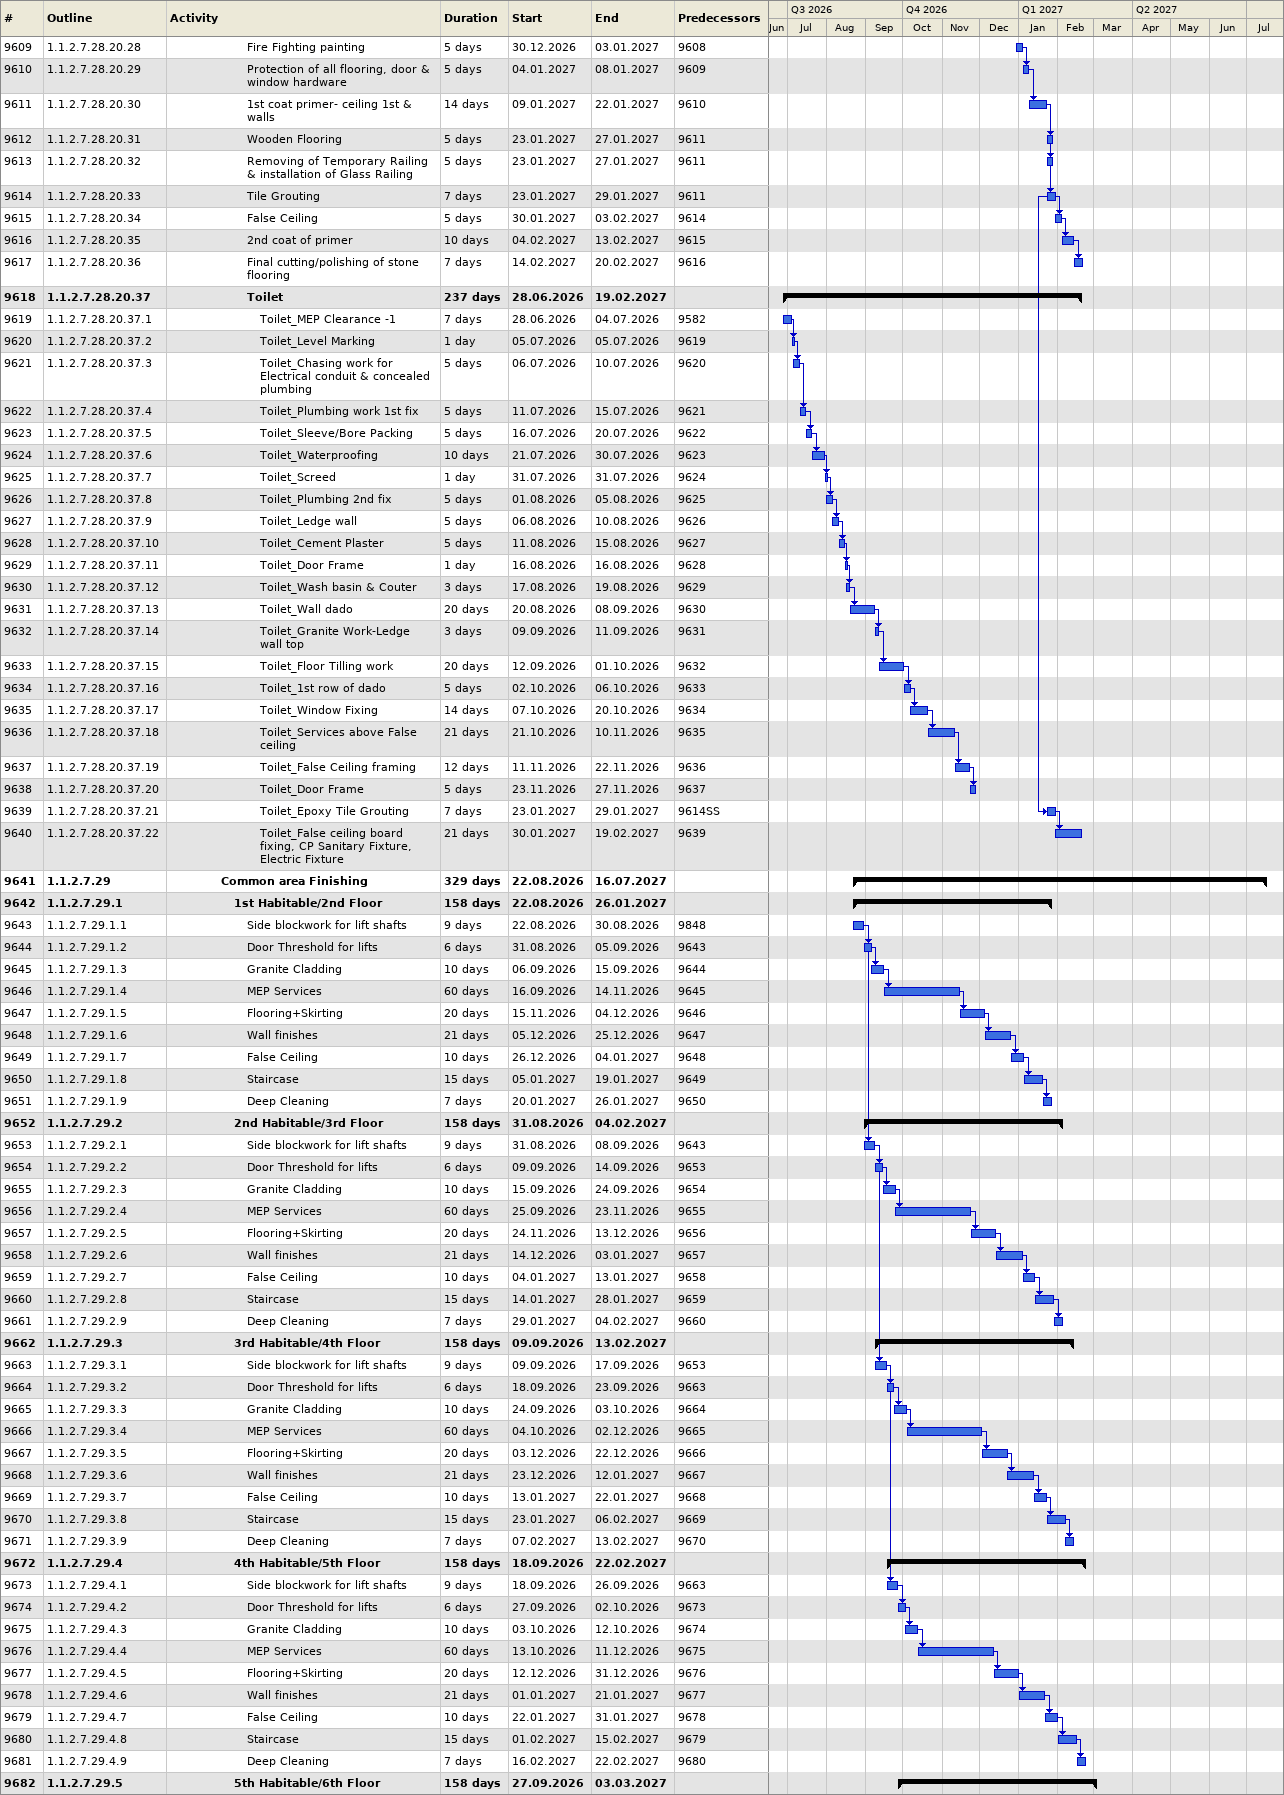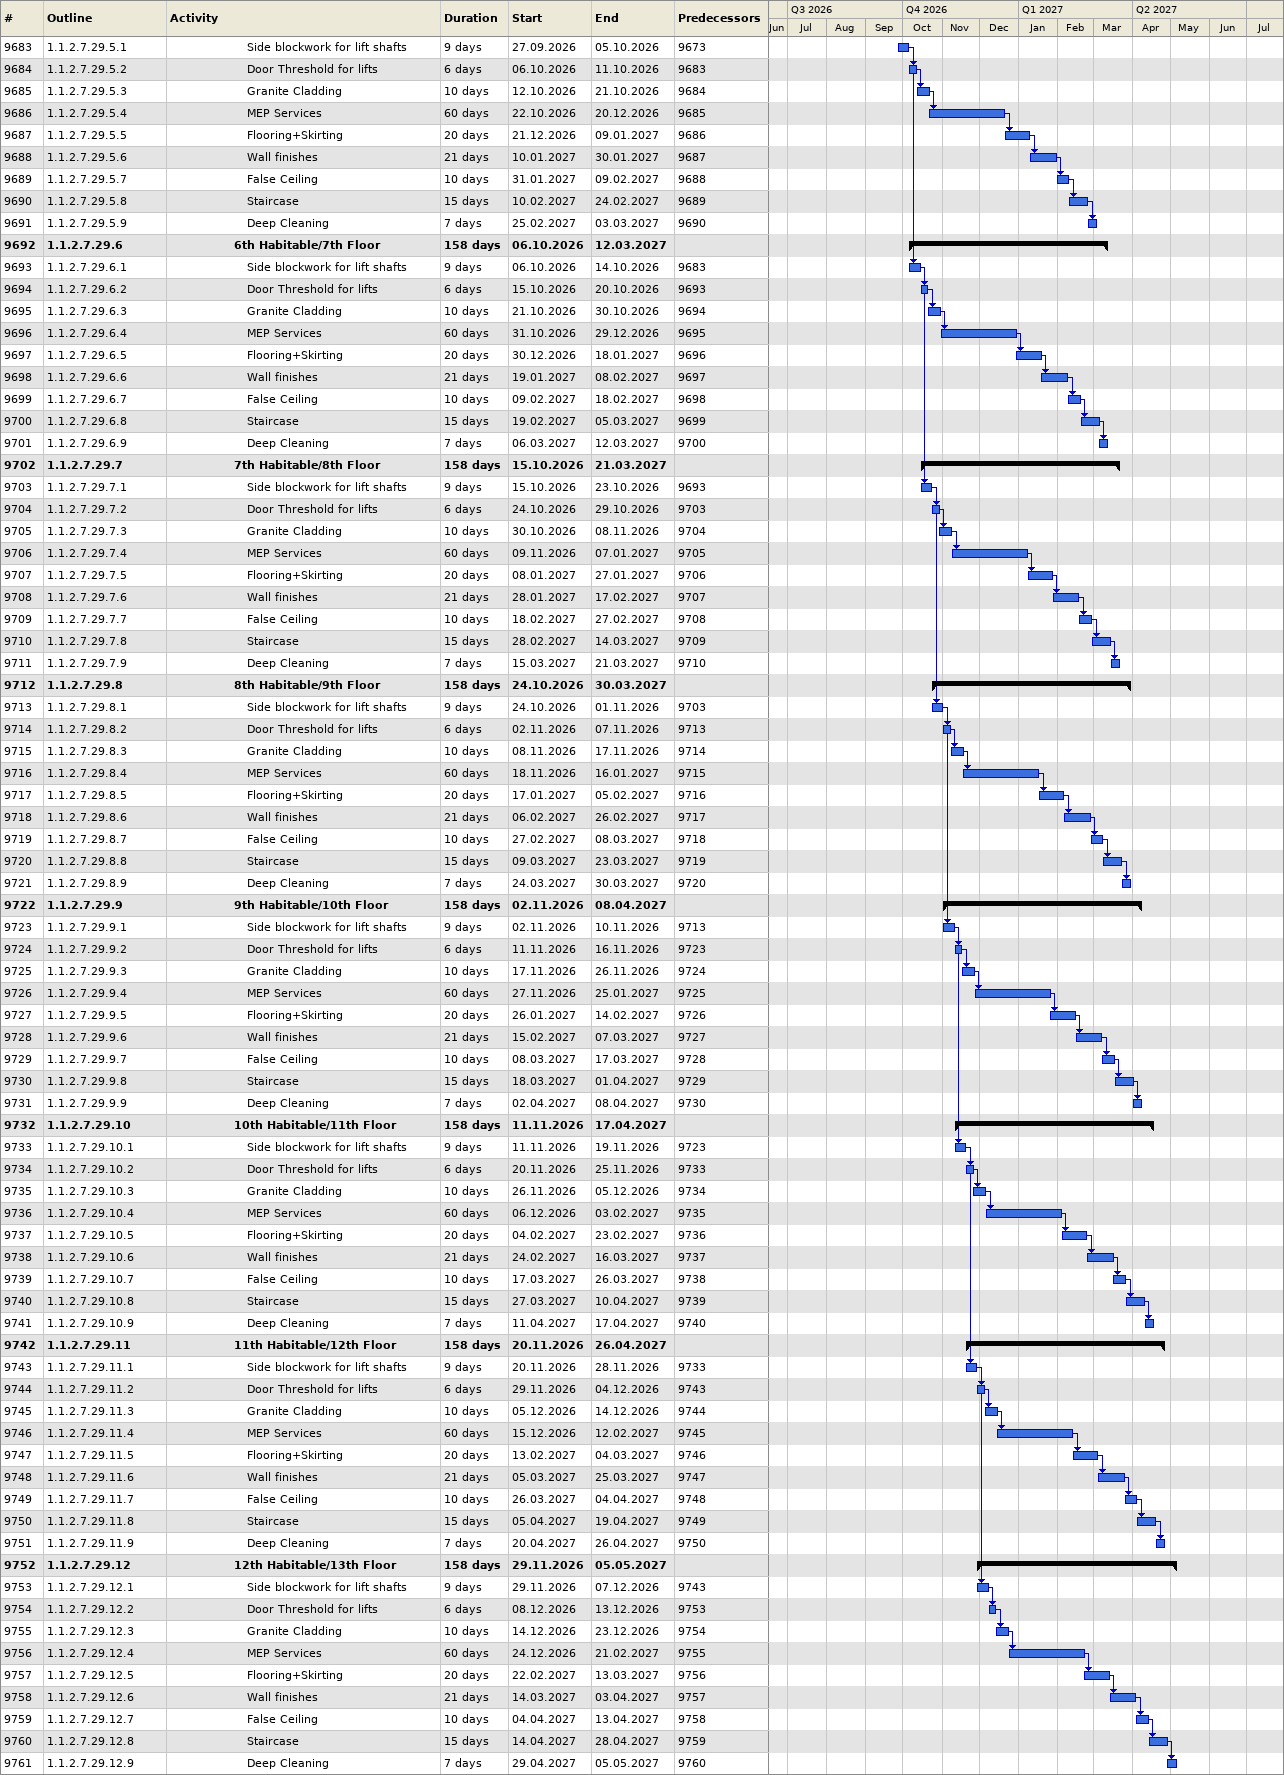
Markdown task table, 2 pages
| ID | WBS | Task | Duration | Start | Finish | Predecessors |
|---|---|---|---|---|---|---|
| 9609 | 1.1.2.7.28.20.28 | Fire Fighting painting | 5d | 2026-12-30 | 2027-01-03 | 9608 |
| 9610 | 1.1.2.7.28.20.29 | Protection of all flooring, door & window hardware | 5d | 2027-01-04 | 2027-01-08 | 9609 |
| 9611 | 1.1.2.7.28.20.30 | 1st coat primer- ceiling 1st & walls | 14d | 2027-01-09 | 2027-01-22 | 9610 |
| 9612 | 1.1.2.7.28.20.31 | Wooden Flooring | 5d | 2027-01-23 | 2027-01-27 | 9611 |
| 9613 | 1.1.2.7.28.20.32 | Removing of Temporary Railing & installation of Glass Railing | 5d | 2027-01-23 | 2027-01-27 | 9611 |
| 9614 | 1.1.2.7.28.20.33 | Tile Grouting | 7d | 2027-01-23 | 2027-01-29 | 9611 |
| 9615 | 1.1.2.7.28.20.34 | False Ceiling | 5d | 2027-01-30 | 2027-02-03 | 9614 |
| 9616 | 1.1.2.7.28.20.35 | 2nd coat of primer | 10d | 2027-02-04 | 2027-02-13 | 9615 |
| 9617 | 1.1.2.7.28.20.36 | Final cutting/polishing of stone flooring | 7d | 2027-02-14 | 2027-02-20 | 9616 |
| 9618 | 1.1.2.7.28.20.37 | **Toilet** | 237d | 2026-06-28 | 2027-02-19 |  |
| 9619 | 1.1.2.7.28.20.37.1 | Toilet_MEP Clearance -1 | 7d | 2026-06-28 | 2026-07-04 | 9582 |
| 9620 | 1.1.2.7.28.20.37.2 | Toilet_Level Marking | 1d | 2026-07-05 | 2026-07-05 | 9619 |
| 9621 | 1.1.2.7.28.20.37.3 | Toilet_Chasing work for Electrical conduit & concealed plumbing | 5d | 2026-07-06 | 2026-07-10 | 9620 |
| 9622 | 1.1.2.7.28.20.37.4 | Toilet_Plumbing work 1st fix | 5d | 2026-07-11 | 2026-07-15 | 9621 |
| 9623 | 1.1.2.7.28.20.37.5 | Toilet_Sleeve/Bore Packing | 5d | 2026-07-16 | 2026-07-20 | 9622 |
| 9624 | 1.1.2.7.28.20.37.6 | Toilet_Waterproofing | 10d | 2026-07-21 | 2026-07-30 | 9623 |
| 9625 | 1.1.2.7.28.20.37.7 | Toilet_Screed | 1d | 2026-07-31 | 2026-07-31 | 9624 |
| 9626 | 1.1.2.7.28.20.37.8 | Toilet_Plumbing 2nd fix | 5d | 2026-08-01 | 2026-08-05 | 9625 |
| 9627 | 1.1.2.7.28.20.37.9 | Toilet_Ledge wall | 5d | 2026-08-06 | 2026-08-10 | 9626 |
| 9628 | 1.1.2.7.28.20.37.10 | Toilet_Cement Plaster | 5d | 2026-08-11 | 2026-08-15 | 9627 |
| 9629 | 1.1.2.7.28.20.37.11 | Toilet_Door Frame | 1d | 2026-08-16 | 2026-08-16 | 9628 |
| 9630 | 1.1.2.7.28.20.37.12 | Toilet_Wash basin & Couter | 3d | 2026-08-17 | 2026-08-19 | 9629 |
| 9631 | 1.1.2.7.28.20.37.13 | Toilet_Wall dado | 20d | 2026-08-20 | 2026-09-08 | 9630 |
| 9632 | 1.1.2.7.28.20.37.14 | Toilet_Granite Work-Ledge wall top | 3d | 2026-09-09 | 2026-09-11 | 9631 |
| 9633 | 1.1.2.7.28.20.37.15 | Toilet_Floor Tilling work | 20d | 2026-09-12 | 2026-10-01 | 9632 |
| 9634 | 1.1.2.7.28.20.37.16 | Toilet_1st row of dado | 5d | 2026-10-02 | 2026-10-06 | 9633 |
| 9635 | 1.1.2.7.28.20.37.17 | Toilet_Window Fixing | 14d | 2026-10-07 | 2026-10-20 | 9634 |
| 9636 | 1.1.2.7.28.20.37.18 | Toilet_Services above False ceiling | 21d | 2026-10-21 | 2026-11-10 | 9635 |
| 9637 | 1.1.2.7.28.20.37.19 | Toilet_False Ceiling framing | 12d | 2026-11-11 | 2026-11-22 | 9636 |
| 9638 | 1.1.2.7.28.20.37.20 | Toilet_Door Frame | 5d | 2026-11-23 | 2026-11-27 | 9637 |
| 9639 | 1.1.2.7.28.20.37.21 | Toilet_Epoxy Tile Grouting | 7d | 2027-01-23 | 2027-01-29 | 9614SS |
| 9640 | 1.1.2.7.28.20.37.22 | Toilet_False ceiling board fixing, CP Sanitary Fixture, Electric Fixture | 21d | 2027-01-30 | 2027-02-19 | 9639 |
| 9641 | 1.1.2.7.29 | **Common area Finishing** | 329d | 2026-08-22 | 2027-07-16 |  |
| 9642 | 1.1.2.7.29.1 | **1st Habitable/2nd Floor** | 158d | 2026-08-22 | 2027-01-26 |  |
| 9643 | 1.1.2.7.29.1.1 | Side blockwork for lift shafts | 9d | 2026-08-22 | 2026-08-30 | 9848 |
| 9644 | 1.1.2.7.29.1.2 | Door Threshold for lifts | 6d | 2026-08-31 | 2026-09-05 | 9643 |
| 9645 | 1.1.2.7.29.1.3 | Granite Cladding | 10d | 2026-09-06 | 2026-09-15 | 9644 |
| 9646 | 1.1.2.7.29.1.4 | MEP Services | 60d | 2026-09-16 | 2026-11-14 | 9645 |
| 9647 | 1.1.2.7.29.1.5 | Flooring+Skirting | 20d | 2026-11-15 | 2026-12-04 | 9646 |
| 9648 | 1.1.2.7.29.1.6 | Wall finishes | 21d | 2026-12-05 | 2026-12-25 | 9647 |
| 9649 | 1.1.2.7.29.1.7 | False Ceiling | 10d | 2026-12-26 | 2027-01-04 | 9648 |
| 9650 | 1.1.2.7.29.1.8 | Staircase | 15d | 2027-01-05 | 2027-01-19 | 9649 |
| 9651 | 1.1.2.7.29.1.9 | Deep Cleaning | 7d | 2027-01-20 | 2027-01-26 | 9650 |
| 9652 | 1.1.2.7.29.2 | **2nd Habitable/3rd Floor** | 158d | 2026-08-31 | 2027-02-04 |  |
| 9653 | 1.1.2.7.29.2.1 | Side blockwork for lift shafts | 9d | 2026-08-31 | 2026-09-08 | 9643 |
| 9654 | 1.1.2.7.29.2.2 | Door Threshold for lifts | 6d | 2026-09-09 | 2026-09-14 | 9653 |
| 9655 | 1.1.2.7.29.2.3 | Granite Cladding | 10d | 2026-09-15 | 2026-09-24 | 9654 |
| 9656 | 1.1.2.7.29.2.4 | MEP Services | 60d | 2026-09-25 | 2026-11-23 | 9655 |
| 9657 | 1.1.2.7.29.2.5 | Flooring+Skirting | 20d | 2026-11-24 | 2026-12-13 | 9656 |
| 9658 | 1.1.2.7.29.2.6 | Wall finishes | 21d | 2026-12-14 | 2027-01-03 | 9657 |
| 9659 | 1.1.2.7.29.2.7 | False Ceiling | 10d | 2027-01-04 | 2027-01-13 | 9658 |
| 9660 | 1.1.2.7.29.2.8 | Staircase | 15d | 2027-01-14 | 2027-01-28 | 9659 |
| 9661 | 1.1.2.7.29.2.9 | Deep Cleaning | 7d | 2027-01-29 | 2027-02-04 | 9660 |
| 9662 | 1.1.2.7.29.3 | **3rd Habitable/4th Floor** | 158d | 2026-09-09 | 2027-02-13 |  |
| 9663 | 1.1.2.7.29.3.1 | Side blockwork for lift shafts | 9d | 2026-09-09 | 2026-09-17 | 9653 |
| 9664 | 1.1.2.7.29.3.2 | Door Threshold for lifts | 6d | 2026-09-18 | 2026-09-23 | 9663 |
| 9665 | 1.1.2.7.29.3.3 | Granite Cladding | 10d | 2026-09-24 | 2026-10-03 | 9664 |
| 9666 | 1.1.2.7.29.3.4 | MEP Services | 60d | 2026-10-04 | 2026-12-02 | 9665 |
| 9667 | 1.1.2.7.29.3.5 | Flooring+Skirting | 20d | 2026-12-03 | 2026-12-22 | 9666 |
| 9668 | 1.1.2.7.29.3.6 | Wall finishes | 21d | 2026-12-23 | 2027-01-12 | 9667 |
| 9669 | 1.1.2.7.29.3.7 | False Ceiling | 10d | 2027-01-13 | 2027-01-22 | 9668 |
| 9670 | 1.1.2.7.29.3.8 | Staircase | 15d | 2027-01-23 | 2027-02-06 | 9669 |
| 9671 | 1.1.2.7.29.3.9 | Deep Cleaning | 7d | 2027-02-07 | 2027-02-13 | 9670 |
| 9672 | 1.1.2.7.29.4 | **4th Habitable/5th Floor** | 158d | 2026-09-18 | 2027-02-22 |  |
| 9673 | 1.1.2.7.29.4.1 | Side blockwork for lift shafts | 9d | 2026-09-18 | 2026-09-26 | 9663 |
| 9674 | 1.1.2.7.29.4.2 | Door Threshold for lifts | 6d | 2026-09-27 | 2026-10-02 | 9673 |
| 9675 | 1.1.2.7.29.4.3 | Granite Cladding | 10d | 2026-10-03 | 2026-10-12 | 9674 |
| 9676 | 1.1.2.7.29.4.4 | MEP Services | 60d | 2026-10-13 | 2026-12-11 | 9675 |
| 9677 | 1.1.2.7.29.4.5 | Flooring+Skirting | 20d | 2026-12-12 | 2026-12-31 | 9676 |
| 9678 | 1.1.2.7.29.4.6 | Wall finishes | 21d | 2027-01-01 | 2027-01-21 | 9677 |
| 9679 | 1.1.2.7.29.4.7 | False Ceiling | 10d | 2027-01-22 | 2027-01-31 | 9678 |
| 9680 | 1.1.2.7.29.4.8 | Staircase | 15d | 2027-02-01 | 2027-02-15 | 9679 |
| 9681 | 1.1.2.7.29.4.9 | Deep Cleaning | 7d | 2027-02-16 | 2027-02-22 | 9680 |
| 9682 | 1.1.2.7.29.5 | **5th Habitable/6th Floor** | 158d | 2026-09-27 | 2027-03-03 |  |
| 9683 | 1.1.2.7.29.5.1 | Side blockwork for lift shafts | 9d | 2026-09-27 | 2026-10-05 | 9673 |
| 9684 | 1.1.2.7.29.5.2 | Door Threshold for lifts | 6d | 2026-10-06 | 2026-10-11 | 9683 |
| 9685 | 1.1.2.7.29.5.3 | Granite Cladding | 10d | 2026-10-12 | 2026-10-21 | 9684 |
| 9686 | 1.1.2.7.29.5.4 | MEP Services | 60d | 2026-10-22 | 2026-12-20 | 9685 |
| 9687 | 1.1.2.7.29.5.5 | Flooring+Skirting | 20d | 2026-12-21 | 2027-01-09 | 9686 |
| 9688 | 1.1.2.7.29.5.6 | Wall finishes | 21d | 2027-01-10 | 2027-01-30 | 9687 |
| 9689 | 1.1.2.7.29.5.7 | False Ceiling | 10d | 2027-01-31 | 2027-02-09 | 9688 |
| 9690 | 1.1.2.7.29.5.8 | Staircase | 15d | 2027-02-10 | 2027-02-24 | 9689 |
| 9691 | 1.1.2.7.29.5.9 | Deep Cleaning | 7d | 2027-02-25 | 2027-03-03 | 9690 |
| 9692 | 1.1.2.7.29.6 | **6th Habitable/7th Floor** | 158d | 2026-10-06 | 2027-03-12 |  |
| 9693 | 1.1.2.7.29.6.1 | Side blockwork for lift shafts | 9d | 2026-10-06 | 2026-10-14 | 9683 |
| 9694 | 1.1.2.7.29.6.2 | Door Threshold for lifts | 6d | 2026-10-15 | 2026-10-20 | 9693 |
| 9695 | 1.1.2.7.29.6.3 | Granite Cladding | 10d | 2026-10-21 | 2026-10-30 | 9694 |
| 9696 | 1.1.2.7.29.6.4 | MEP Services | 60d | 2026-10-31 | 2026-12-29 | 9695 |
| 9697 | 1.1.2.7.29.6.5 | Flooring+Skirting | 20d | 2026-12-30 | 2027-01-18 | 9696 |
| 9698 | 1.1.2.7.29.6.6 | Wall finishes | 21d | 2027-01-19 | 2027-02-08 | 9697 |
| 9699 | 1.1.2.7.29.6.7 | False Ceiling | 10d | 2027-02-09 | 2027-02-18 | 9698 |
| 9700 | 1.1.2.7.29.6.8 | Staircase | 15d | 2027-02-19 | 2027-03-05 | 9699 |
| 9701 | 1.1.2.7.29.6.9 | Deep Cleaning | 7d | 2027-03-06 | 2027-03-12 | 9700 |
| 9702 | 1.1.2.7.29.7 | **7th Habitable/8th Floor** | 158d | 2026-10-15 | 2027-03-21 |  |
| 9703 | 1.1.2.7.29.7.1 | Side blockwork for lift shafts | 9d | 2026-10-15 | 2026-10-23 | 9693 |
| 9704 | 1.1.2.7.29.7.2 | Door Threshold for lifts | 6d | 2026-10-24 | 2026-10-29 | 9703 |
| 9705 | 1.1.2.7.29.7.3 | Granite Cladding | 10d | 2026-10-30 | 2026-11-08 | 9704 |
| 9706 | 1.1.2.7.29.7.4 | MEP Services | 60d | 2026-11-09 | 2027-01-07 | 9705 |
| 9707 | 1.1.2.7.29.7.5 | Flooring+Skirting | 20d | 2027-01-08 | 2027-01-27 | 9706 |
| 9708 | 1.1.2.7.29.7.6 | Wall finishes | 21d | 2027-01-28 | 2027-02-17 | 9707 |
| 9709 | 1.1.2.7.29.7.7 | False Ceiling | 10d | 2027-02-18 | 2027-02-27 | 9708 |
| 9710 | 1.1.2.7.29.7.8 | Staircase | 15d | 2027-02-28 | 2027-03-14 | 9709 |
| 9711 | 1.1.2.7.29.7.9 | Deep Cleaning | 7d | 2027-03-15 | 2027-03-21 | 9710 |
| 9712 | 1.1.2.7.29.8 | **8th Habitable/9th Floor** | 158d | 2026-10-24 | 2027-03-30 |  |
| 9713 | 1.1.2.7.29.8.1 | Side blockwork for lift shafts | 9d | 2026-10-24 | 2026-11-01 | 9703 |
| 9714 | 1.1.2.7.29.8.2 | Door Threshold for lifts | 6d | 2026-11-02 | 2026-11-07 | 9713 |
| 9715 | 1.1.2.7.29.8.3 | Granite Cladding | 10d | 2026-11-08 | 2026-11-17 | 9714 |
| 9716 | 1.1.2.7.29.8.4 | MEP Services | 60d | 2026-11-18 | 2027-01-16 | 9715 |
| 9717 | 1.1.2.7.29.8.5 | Flooring+Skirting | 20d | 2027-01-17 | 2027-02-05 | 9716 |
| 9718 | 1.1.2.7.29.8.6 | Wall finishes | 21d | 2027-02-06 | 2027-02-26 | 9717 |
| 9719 | 1.1.2.7.29.8.7 | False Ceiling | 10d | 2027-02-27 | 2027-03-08 | 9718 |
| 9720 | 1.1.2.7.29.8.8 | Staircase | 15d | 2027-03-09 | 2027-03-23 | 9719 |
| 9721 | 1.1.2.7.29.8.9 | Deep Cleaning | 7d | 2027-03-24 | 2027-03-30 | 9720 |
| 9722 | 1.1.2.7.29.9 | **9th Habitable/10th Floor** | 158d | 2026-11-02 | 2027-04-08 |  |
| 9723 | 1.1.2.7.29.9.1 | Side blockwork for lift shafts | 9d | 2026-11-02 | 2026-11-10 | 9713 |
| 9724 | 1.1.2.7.29.9.2 | Door Threshold for lifts | 6d | 2026-11-11 | 2026-11-16 | 9723 |
| 9725 | 1.1.2.7.29.9.3 | Granite Cladding | 10d | 2026-11-17 | 2026-11-26 | 9724 |
| 9726 | 1.1.2.7.29.9.4 | MEP Services | 60d | 2026-11-27 | 2027-01-25 | 9725 |
| 9727 | 1.1.2.7.29.9.5 | Flooring+Skirting | 20d | 2027-01-26 | 2027-02-14 | 9726 |
| 9728 | 1.1.2.7.29.9.6 | Wall finishes | 21d | 2027-02-15 | 2027-03-07 | 9727 |
| 9729 | 1.1.2.7.29.9.7 | False Ceiling | 10d | 2027-03-08 | 2027-03-17 | 9728 |
| 9730 | 1.1.2.7.29.9.8 | Staircase | 15d | 2027-03-18 | 2027-04-01 | 9729 |
| 9731 | 1.1.2.7.29.9.9 | Deep Cleaning | 7d | 2027-04-02 | 2027-04-08 | 9730 |
| 9732 | 1.1.2.7.29.10 | **10th Habitable/11th Floor** | 158d | 2026-11-11 | 2027-04-17 |  |
| 9733 | 1.1.2.7.29.10.1 | Side blockwork for lift shafts | 9d | 2026-11-11 | 2026-11-19 | 9723 |
| 9734 | 1.1.2.7.29.10.2 | Door Threshold for lifts | 6d | 2026-11-20 | 2026-11-25 | 9733 |
| 9735 | 1.1.2.7.29.10.3 | Granite Cladding | 10d | 2026-11-26 | 2026-12-05 | 9734 |
| 9736 | 1.1.2.7.29.10.4 | MEP Services | 60d | 2026-12-06 | 2027-02-03 | 9735 |
| 9737 | 1.1.2.7.29.10.5 | Flooring+Skirting | 20d | 2027-02-04 | 2027-02-23 | 9736 |
| 9738 | 1.1.2.7.29.10.6 | Wall finishes | 21d | 2027-02-24 | 2027-03-16 | 9737 |
| 9739 | 1.1.2.7.29.10.7 | False Ceiling | 10d | 2027-03-17 | 2027-03-26 | 9738 |
| 9740 | 1.1.2.7.29.10.8 | Staircase | 15d | 2027-03-27 | 2027-04-10 | 9739 |
| 9741 | 1.1.2.7.29.10.9 | Deep Cleaning | 7d | 2027-04-11 | 2027-04-17 | 9740 |
| 9742 | 1.1.2.7.29.11 | **11th Habitable/12th Floor** | 158d | 2026-11-20 | 2027-04-26 |  |
| 9743 | 1.1.2.7.29.11.1 | Side blockwork for lift shafts | 9d | 2026-11-20 | 2026-11-28 | 9733 |
| 9744 | 1.1.2.7.29.11.2 | Door Threshold for lifts | 6d | 2026-11-29 | 2026-12-04 | 9743 |
| 9745 | 1.1.2.7.29.11.3 | Granite Cladding | 10d | 2026-12-05 | 2026-12-14 | 9744 |
| 9746 | 1.1.2.7.29.11.4 | MEP Services | 60d | 2026-12-15 | 2027-02-12 | 9745 |
| 9747 | 1.1.2.7.29.11.5 | Flooring+Skirting | 20d | 2027-02-13 | 2027-03-04 | 9746 |
| 9748 | 1.1.2.7.29.11.6 | Wall finishes | 21d | 2027-03-05 | 2027-03-25 | 9747 |
| 9749 | 1.1.2.7.29.11.7 | False Ceiling | 10d | 2027-03-26 | 2027-04-04 | 9748 |
| 9750 | 1.1.2.7.29.11.8 | Staircase | 15d | 2027-04-05 | 2027-04-19 | 9749 |
| 9751 | 1.1.2.7.29.11.9 | Deep Cleaning | 7d | 2027-04-20 | 2027-04-26 | 9750 |
| 9752 | 1.1.2.7.29.12 | **12th Habitable/13th Floor** | 158d | 2026-11-29 | 2027-05-05 |  |
| 9753 | 1.1.2.7.29.12.1 | Side blockwork for lift shafts | 9d | 2026-11-29 | 2026-12-07 | 9743 |
| 9754 | 1.1.2.7.29.12.2 | Door Threshold for lifts | 6d | 2026-12-08 | 2026-12-13 | 9753 |
| 9755 | 1.1.2.7.29.12.3 | Granite Cladding | 10d | 2026-12-14 | 2026-12-23 | 9754 |
| 9756 | 1.1.2.7.29.12.4 | MEP Services | 60d | 2026-12-24 | 2027-02-21 | 9755 |
| 9757 | 1.1.2.7.29.12.5 | Flooring+Skirting | 20d | 2027-02-22 | 2027-03-13 | 9756 |
| 9758 | 1.1.2.7.29.12.6 | Wall finishes | 21d | 2027-03-14 | 2027-04-03 | 9757 |
| 9759 | 1.1.2.7.29.12.7 | False Ceiling | 10d | 2027-04-04 | 2027-04-13 | 9758 |
| 9760 | 1.1.2.7.29.12.8 | Staircase | 15d | 2027-04-14 | 2027-04-28 | 9759 |
| 9761 | 1.1.2.7.29.12.9 | Deep Cleaning | 7d | 2027-04-29 | 2027-05-05 | 9760 |
